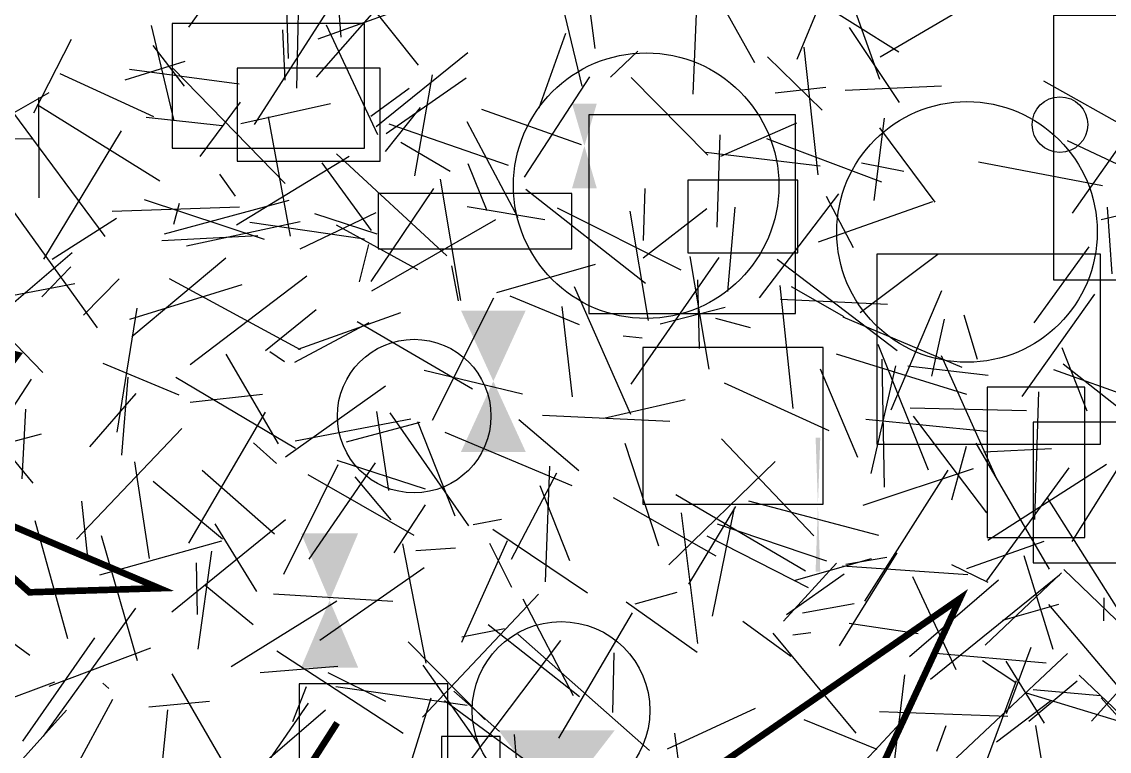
# Model space of a CAD drawing. Extents: x 39652501 to 39653363, y 39457785 to 39458687.
# Drawn here: x 39652890.4 to 39652972.7, y 39458031.2 to 39458086.4 of the extents above; entities that cross this region are included whole.
import ezdxf

# ---------------------------------------------------------------- set-up
doc = ezdxf.new("R2010")
doc.units = 0
doc.layers.get('0').update_dxf_attribs({"linetype": 'CONTINUOUS'})

msp = doc.modelspace()

# ---------------------------------------------------------------- linework, layer by layer
for p, q in [((39652933.7995, 39458084.4133), (39652932.5054, 39458094.2616)), ((39652952.8406, 39458092.714), (39652949.0568, 39458083.5829)), ((39652903.0635, 39458086.0278), (39652906.277, 39458090.5335)), ((39652910.589, 39458083.6477), (39652910.3772, 39458090.5711)), ((39652911.2177, 39458081.4018), (39652911.4359, 39458090.5915)), ((39652920.0462, 39458090.6132), (39652912.6819, 39458082.2373)), ((39652913.9322, 39458091.2811), (39652920.4018, 39458083.1529)), ((39652930.6313, 39458090.4947), (39652932.794, 39458081.5621)), ((39652941.2073, 39458080.9587), (39652941.6189, 39458090.4893)), ((39652956.7947, 39458084.1353), (39652946.9056, 39458090.312)), ((39652964.8844, 39458089.3289), (39652955.3736, 39458083.758)), ((39652914.1946, 39458088.2899), (39652908.0019, 39458078.6564)), ((39652912.8475, 39458085.1432), (39652921.8978, 39458088.3825)), ((39652914.5806, 39458085.2718), (39652914.3658, 39458088.2308)), ((39652955.3379, 39458082.0742), (39652952.9348, 39458088.8146)), ((39652943.3989, 39458087.772), (39652945.8497, 39458083.346)), ((39652900.2058, 39458086.1398), (39652901.9235, 39458078.9279)), ((39652910.3574, 39458082.0045), (39652910.1783, 39458085.8084)), ((39652917.3465, 39458077.8884), (39652913.4736, 39458086.1828)), ((39652953.0252, 39458085.9904), (39652956.8207, 39458080.3139)), ((39652891.3312, 39458079.5395), (39652894.1787, 39458085.1119)), ((39652931.5598, 39458085.5389), (39652929.5421, 39458079.8818)), ((39652900.324, 39458084.6422), (39652902.7123, 39458081.5593)), ((39652917.2264, 39458078.513), (39652924.1694, 39458084.1143)), ((39652934.9602, 39458082.2492), (39652937.0235, 39458084.216)), ((39652949.5849, 39458084.497), (39652950.6509, 39458074.8413)), ((39652898.2338, 39458082.0243), (39652902.7662, 39458083.4405)), ((39652950.9864, 39458079.7518), (39652946.8358, 39458083.7709)), ((39652900.4043, 39458079.2345), (39652893.3281, 39458082.4894)), ((39652898.5606, 39458082.8554), (39652906.8765, 39458081.7412)), ((39652910.3333, 39458074.1924), (39652901.8771, 39458082.887)), ((39652920.1485, 39458074.7823), (39652921.4953, 39458082.4161)), ((39652928.4608, 39458074.6819), (39652933.3876, 39458082.2608)), ((39652917.9954, 39458077.9881), (39652924.0338, 39458082.1999)), ((39652936.5318, 39458082.2152), (39652942.3235, 39458076.3425)), ((39652951.2632, 39458081.4479), (39652947.4166, 39458081.0273)), ((39652960.0225, 39458081.554), (39652952.7233, 39458081.2412)), ((39652967.7412, 39458081.9595), (39652975.5598, 39458077.5525)), ((39652892.4597, 39458081.045), (39652883.095, 39458075.7434)), ((39652891.6758, 39458080.6948), (39652891.7041, 39458073.1004)), ((39652919.7179, 39458081.3763), (39652916.8332, 39458079.2536)), ((39652969.9299, 39458071.9612), (39652976.3138, 39458081.0432)), ((39652891.5811, 39458080.175), (39652900.8512, 39458074.4007)), ((39652903.92, 39458076.2381), (39652906.9661, 39458080.3414)), ((39652913.7693, 39458080.2323), (39652906.9829, 39458078.7145)), ((39652920.5695, 39458079.9455), (39652917.9125, 39458076.6119)), ((39652925.1936, 39458079.8294), (39652932.7342, 39458077.1492)), ((39652896.7309, 39458070.1725), (39652889.7336, 39458079.6047)), ((39652905.5897, 39458078.5617), (39652899.8349, 39458079.1868)), ((39652910.7568, 39458070.2154), (39652909.074, 39458079.2403)), ((39652954.9183, 39458072.9151), (39652955.693, 39458079.1335)), ((39652897.9358, 39458078.1662), (39652892.0544, 39458068.4772)), ((39652927.242, 39458075.551), (39652918.2202, 39458078.6756)), ((39652924.0881, 39458078.8787), (39652927.9517, 39458071.628)), ((39652943.3032, 39458076.2743), (39652949.0606, 39458078.7847)), ((39652955.3312, 39458078.3985), (39652959.5029, 39458072.7764)), ((39652889.4063, 39458077.5901), (39652891.175, 39458077.5721)), ((39652919.1027, 39458077.3316), (39652922.819, 39458075.1246)), ((39652943.2494, 39458077.8736), (39652943.0131, 39458070.8999)), ((39652955.4955, 39458074.2899), (39652946.7905, 39458077.578)), ((39652969.518, 39458077.4557), (39652978.4401, 39458073.2619)), ((39652950.8398, 39458075.5035), (39652942.1693, 39458076.5393)), ((39652915.1929, 39458076.2254), (39652906.6721, 39458071.0443)), ((39652913.1238, 39458075.7696), (39652916.8571, 39458070.6324)), ((39652914.2307, 39458076.4449), (39652922.5839, 39458068.7188)), ((39652925.6429, 39458072.136), (39652924.1846, 39458075.6927)), ((39652953.9619, 39458075.7537), (39652957.1508, 39458075.1192)), ((39652962.8057, 39458075.8269), (39652972.1878, 39458074.0429)), ((39652905.3686, 39458074.8991), (39652906.5608, 39458073.2354)), ((39652923.633, 39458065.3506), (39652922.1107, 39458074.5208)), ((39652921.5822, 39458073.8084), (39652916.8197, 39458066.7695)), ((39652928.5564, 39458073.778), (39652937.6137, 39458066.6538)), ((39652937.5498, 39458073.8282), (39652937.4368, 39458069.889)), ((39652952.2144, 39458073.4181), (39652946.2148, 39458065.5518)), ((39652953.3592, 39458069.3224), (39652951.3205, 39458073.2217)), ((39652972.1014, 39458071.4682), (39652982.0178, 39458073.8359)), ((39652889.3803, 39458072.6254), (39652896.1273, 39458063.2641)), ((39652897.2533, 39458072.0901), (39652906.8977, 39458072.4375)), ((39652908.7776, 39458069.9571), (39652899.7079, 39458072.9607)), ((39652910.6193, 39458072.9043), (39652901.182, 39458070.3727)), ((39652902.3152, 39458072.6844), (39652901.897, 39458071.0809)), ((39652924.1218, 39458072.4533), (39652929.9851, 39458071.4823)), ((39652944.3625, 39458072.395), (39652943.8066, 39458066.0348)), ((39652959.328, 39458072.812), (39652950.6724, 39458069.7576)), ((39652972.5445, 39458072.409), (39652972.9141, 39458067.3646)), ((39652917.1956, 39458071.9859), (39652911.4615, 39458069.222)), ((39652912.5725, 39458071.9184), (39652917.2694, 39458070.3949)), ((39652930.9211, 39458072.3501), (39652940.2852, 39458067.6696)), ((39652936.416, 39458072.0923), (39652937.8018, 39458063.8349)), ((39652937.4344, 39458068.5743), (39652942.2551, 39458072.3038)), ((39652897.5744, 39458071.5423), (39652892.7182, 39458068.4437)), ((39652911.4719, 39458071.2899), (39652902.8908, 39458069.4412)), ((39652916.3425, 39458069.9716), (39652907.6691, 39458071.2481)), ((39652920.3936, 39458067.6546), (39652914.2261, 39458071.0364)), ((39652926.2504, 39458071.4485), (39652916.8811, 39458066.0566)), ((39652908.2696, 39458070.2465), (39652901.0119, 39458069.8471)), ((39652915.9633, 39458066.744), (39652916.6867, 39458069.5773)), ((39652967.0318, 39458063.6614), (39652971.1882, 39458069.3936)), ((39652883.3875, 39458068.7647), (39652892.0121, 39458059.9078)), ((39652894.2178, 39458068.9595), (39652888.3928, 39458063.9539)), ((39652898.7509, 39458062.6286), (39652905.8545, 39458068.5646)), ((39652936.5299, 39458059.0191), (39652943.1947, 39458068.6025)), ((39652942.4266, 39458060.1551), (39652941.0003, 39458068.6602)), ((39652947.5649, 39458068.4778), (39652956.6603, 39458061.5615)), ((39652953.8653, 39458064.4395), (39652959.7322, 39458068.8477)), ((39652891.93, 39458065.6222), (39652894.1338, 39458067.8828)), ((39652923.4643, 39458065.3247), (39652922.965, 39458067.9563)), ((39652926.3571, 39458065.953), (39652933.8341, 39458068.0824)), ((39652888.7031, 39458065.5397), (39652894.4331, 39458066.63)), ((39652895.0737, 39458064.2222), (39652897.7923, 39458066.9741)), ((39652911.5032, 39458061.603), (39652901.5815, 39458066.9697)), ((39652911.9934, 39458067.1902), (39652903.1439, 39458060.4797)), ((39652941.5471, 39458066.9098), (39652941.6648, 39458061.7084)), ((39652907.0618, 39458066.5241), (39652898.5715, 39458063.8947)), ((39652932.225, 39458066.3956), (39652936.4723, 39458056.7523)), ((39652947.7701, 39458066.4883), (39652948.7531, 39458057.178)), ((39652952.6527, 39458064.1154), (39652948.6568, 39458066.3784)), ((39652960.0191, 39458066.0744), (39652956.188, 39458057.037)), ((39652971.5919, 39458065.8321), (39652966.096, 39458058.073)), ((39652921.4986, 39458056.2954), (39652926.1308, 39458065.5342)), ((39652927.339, 39458065.6906), (39652932.5964, 39458063.516)), ((39652947.834, 39458065.4417), (39652955.9233, 39458065.0528)), ((39652899.1229, 39458064.7527), (39652897.6029, 39458055.3758)), ((39652912.6821, 39458064.632), (39652908.8547, 39458061.5342)), ((39652911.321, 39458061.6669), (39652919.1099, 39458064.4299)), ((39652932.0803, 39458058.0597), (39652931.2959, 39458064.8904)), ((39652938.7268, 39458063.5826), (39652943.6316, 39458064.8481)), ((39652962.7476, 39458060.89), (39652961.7191, 39458064.2269)), ((39652911.086, 39458060.6662), (39652916.7076, 39458063.6817)), ((39652924.5317, 39458058.6449), (39652915.8056, 39458063.7256)), ((39652942.913, 39458063.9963), (39652945.532, 39458063.296)), ((39652952.5359, 39458064.0974), (39652961.5559, 39458060.2953)), ((39652959.2866, 39458059.6231), (39652960.2456, 39458063.9361)), ((39652937.3493, 39458062.4981), (39652935.9286, 39458062.6548)), ((39652959.0252, 39458052.5094), (39652955.2247, 39458062.0081)), ((39652971.0474, 39458056.9754), (39652969.1461, 39458061.7559)), ((39652905.8554, 39458061.2862), (39652909.819, 39458054.4906)), ((39652909.1726, 39458061.4745), (39652910.2834, 39458060.7307)), ((39652952.0375, 39458061.3108), (39652961.8988, 39458058.2661)), ((39652955.7008, 39458051.2176), (39652955.5262, 39458060.9084)), ((39652964.1188, 39458052.0062), (39652960.0235, 39458061.1529)), ((39652902.3262, 39458058.1715), (39652896.5735, 39458060.579)), ((39652928.2935, 39458058.2585), (39652920.8543, 39458060.0428)), ((39652950.8292, 39458060.1605), (39652953.6562, 39458053.4923)), ((39652954.6823, 39458052.2553), (39652956.5603, 39458060.4059)), ((39652957.4579, 39458060.3985), (39652963.5516, 39458059.6949)), ((39652968.4789, 39458060.1174), (39652975.326, 39458057.6888)), ((39652969.2234, 39458060.5533), (39652977.3686, 39458054.1157)), ((39652891.112, 39458059.3875), (39652887.8317, 39458054.362)), ((39652898.4294, 39458059.5476), (39652897.9504, 39458053.6528)), ((39652911.1331, 39458054.1511), (39652902.067, 39458059.5115)), ((39652891.2831, 39458051.5135), (39652885.0133, 39458059.1008)), ((39652917.9266, 39458058.8698), (39652910.3588, 39458053.4885)), ((39652951.516, 39458055.4891), (39652943.5953, 39458059.093)), ((39652967.3514, 39458058.4283), (39652967.0392, 39458048.7674)), ((39652899.0528, 39458058.3114), (39652895.5467, 39458054.2675)), ((39652908.6377, 39458058.2229), (39652903.1665, 39458057.6158)), ((39652934.4719, 39458056.4522), (39652940.6193, 39458057.857)), ((39652890.4502, 39458051.8448), (39652890.7224, 39458057.1236)), ((39652903.0472, 39458046.983), (39652908.8608, 39458056.8891)), ((39652918.1823, 39458050.9628), (39652917.2707, 39458056.937)), ((39652918.2683, 39458056.8554), (39652924.2267, 39458048.2961)), ((39652966.4368, 39458057.0016), (39652957.6504, 39458057.194)), ((39652919.8424, 39458056.3624), (39652911.1006, 39458054.6979)), ((39652920.545, 39458056.1029), (39652914.9646, 39458054.6166)), ((39652923.212, 39458049.0259), (39652920.3867, 39458056.1735)), ((39652928.0244, 39458056.3339), (39652932.5661, 39458052.4842)), ((39652929.8214, 39458056.656), (39652939.4605, 39458056.224)), ((39652954.2776, 39458056.3729), (39652963.4081, 39458055.4505)), ((39652963.4382, 39458049.2835), (39652957.8948, 39458056.5839)), ((39652891.8805, 39458055.234), (39652885.6124, 39458053.5421)), ((39652894.5455, 39458047.2839), (39652902.5191, 39458055.6618)), ((39652922.4189, 39458055.3805), (39652932.0405, 39458051.3516)), ((39652909.6845, 39458053.0098), (39652907.9597, 39458054.5838)), ((39652938.6201, 39458046.755), (39652936.0652, 39458054.5194)), ((39652943.3633, 39458054.8791), (39652950.3556, 39458047.5329)), ((39652960.7967, 39458050.2554), (39652961.8988, 39458054.3286)), ((39652968.1944, 39458045.0079), (39652962.6334, 39458054.5494)), ((39652963.2258, 39458053.89), (39652968.3368, 39458054.1583)), ((39652898.9369, 39458053.1492), (39652900.0502, 39458045.8272)), ((39652910.2348, 39458044.6428), (39652914.3549, 39458052.9429)), ((39652912.151, 39458045.7642), (39652917.1803, 39458053.0579)), ((39652920.9675, 39458051.0694), (39652914.2757, 39458053.243)), ((39652930.0497, 39458044.0598), (39652930.3805, 39458052.7994)), ((39652939.3871, 39458045.3571), (39652947.4142, 39458053.1679)), ((39652969.6478, 39458052.6723), (39652963.4261, 39458044.1287)), ((39652972.4906, 39458052.9255), (39652963.5094, 39458047.1937)), ((39652969.8977, 39458047.107), (39652973.8171, 39458053.3333)), ((39652909.5307, 39458047.658), (39652904.0591, 39458052.4926)), ((39652912.0525, 39458052.1795), (39652920.0909, 39458047.6018)), ((39652918.3693, 39458048.7409), (39652915.6337, 39458052.0106)), ((39652930.8898, 39458052.273), (39652927.4432, 39458045.7371)), ((39652962.4207, 39458052.6179), (39652954.0711, 39458049.8252)), ((39652954.22, 39458042.5844), (39652960.5105, 39458052.5064)), ((39652900.3668, 39458051.6695), (39652905.6002, 39458047.3233)), ((39652929.609, 39458051.3412), (39652931.8521, 39458045.6638)), ((39652942.9553, 39458045.9974), (39652935.1807, 39458050.4069)), ((39652949.7209, 39458044.8785), (39652939.9095, 39458050.6388)), ((39652955.2783, 39458047.57), (39652945.421, 39458050.1642)), ((39652974.1584, 39458040.7342), (39652968.0436, 39458050.4169)), ((39652895.4034, 39458045.9), (39652894.9466, 39458050.1527)), ((39652918.5836, 39458046.2476), (39652920.9633, 39458049.8901)), ((39652944.4356, 39458049.7617), (39652940.8564, 39458043.8865)), ((39652942.6933, 39458041.4558), (39652944.3576, 39458049.6574)), ((39652893.9097, 39458039.7452), (39652891.4323, 39458048.6641)), ((39652901.7562, 39458041.778), (39652910.3781, 39458048.7753)), ((39652926.7133, 39458048.7832), (39652924.5818, 39458048.3736)), ((39652941.5807, 39458039.4016), (39652940.341, 39458049.2766)), ((39652908.2028, 39458043.32), (39652905.0582, 39458048.4549)), ((39652926.0548, 39458048.039), (39652933.2137, 39458043.2216)), ((39652951.3339, 39458045.6317), (39652943.0733, 39458048.4185)), ((39652905.5334, 39458047.1355), (39652896.2934, 39458044.5723)), ((39652896.4271, 39458047.5731), (39652899.1438, 39458038.1114)), ((39652919.2358, 39458046.9449), (39652920.9832, 39458037.9095)), ((39652923.7099, 39458039.5026), (39652927.166, 39458047.1793)), ((39652927.4871, 39458043.62), (39652925.825, 39458046.9594)), ((39652942.2588, 39458047.5439), (39652949.9211, 39458043.6376)), ((39652961.9344, 39458045.0562), (39652967.7705, 39458047.139)), ((39652903.771, 39458038.9643), (39652904.8056, 39458046.3801)), ((39652923.2312, 39458046.5945), (39652920.2336, 39458046.3928)), ((39652956.6293, 39458046.2618), (39652952.2743, 39458039.2281)), ((39652903.6133, 39458045.5083), (39652903.6936, 39458041.5999)), ((39652948.0589, 39458041.0863), (39652952.0769, 39458045.4744)), ((39652948.8741, 39458044.1512), (39652954.7216, 39458045.8143)), ((39652952.5306, 39458045.2644), (39652961.9927, 39458044.6203)), ((39652952.7637, 39458045.3921), (39652955.8796, 39458045.9314)), ((39652960.7573, 39458045.3806), (39652963.5253, 39458044.0452)), ((39652968.4535, 39458038.9387), (39652966.2612, 39458046.0171)), ((39652891.0202, 39458038.4743), (39652882.7666, 39458044.5234)), ((39652920.8622, 39458045.128), (39652912.9603, 39458039.631)), ((39652952.6378, 39458044.6378), (39652948.2857, 39458041.5685)), ((39652961.1303, 39458037.3998), (39652957.8527, 39458044.4319)), ((39652968.9499, 39458044.5728), (39652959.1718, 39458036.6596)), ((39652969.0984, 39458044.7334), (39652963.3286, 39458039.261)), ((39652978.8925, 39458035.7203), (39652969.2779, 39458044.9822)), ((39652907.9173, 39458040.7958), (39652904.2991, 39458043.7737)), ((39652964.335, 39458044.185), (39652957.587, 39458038.3854)), ((39652918.499, 39458042.56), (39652909.4642, 39458043.1299)), ((39652920.7397, 39458033.8098), (39652929.5193, 39458043.1188)), ((39652936.8312, 39458042.3921), (39652940.0091, 39458043.282)), ((39652972.3032, 39458042.8375), (39652972.2687, 39458041.0967)), ((39652892.065, 39458032.3881), (39652899.0444, 39458042.0543)), ((39652906.2519, 39458037.6461), (39652914.2631, 39458042.6239)), ((39652932.1534, 39458035.4263), (39652928.3458, 39458042.7421)), ((39652941.5129, 39458038.7022), (39652936.1401, 39458042.5277)), ((39652949.4907, 39458041.7197), (39652953.3986, 39458042.4244)), ((39652964.6561, 39458041.1569), (39652968.8949, 39458042.358)), ((39652975.1283, 39458034.0853), (39652968.1427, 39458042.3561)), ((39652936.614, 39458041.7157), (39652931.022, 39458032.2216)), ((39652926.9319, 39458040.5031), (39652923.7191, 39458039.8814)), ((39652932.6148, 39458035.3595), (39652925.7157, 39458040.7968)), ((39652948.6054, 39458038.4143), (39652944.9792, 39458041.0603)), ((39652958.2523, 39458040.1267), (39652953.0228, 39458040.8968)), ((39652895.9287, 39458039.8259), (39652890.4615, 39458032.0149)), ((39652919.6578, 39458039.5229), (39652925.4669, 39458033.6472)), ((39652924.3736, 39458030.556), (39652931.2024, 39458039.6191)), ((39652937.9217, 39458031.3063), (39652927.9583, 39458040.0943)), ((39652947.239, 39458040.1794), (39652953.5409, 39458032.6007)), ((39652948.7722, 39458040.0476), (39652950.1221, 39458040.2213)), ((39652892.4933, 39458036.1745), (39652900.1831, 39458039.0761)), ((39652919.2656, 39458032.5728), (39652909.7044, 39458038.8056)), ((39652935.1404, 39458034.186), (39652935.2403, 39458038.6792)), ((39652959.2924, 39458038.679), (39652967.9219, 39458037.9276)), ((39652969.5459, 39458038.6473), (39652960.7762, 39458030.4011)), ((39652966.7708, 39458039.0935), (39652964.8938, 39458034.085)), ((39652963.1071, 39458038.117), (39652965.645, 39458036.4362)), ((39652964.8801, 39458038.068), (39652967.7761, 39458033.3556)), ((39652906.0794, 39458029.6733), (39652901.8053, 39458037.1011)), ((39652908.4426, 39458037.202), (39652914.3266, 39458037.6695)), ((39652913.5789, 39458037.2106), (39652917.9334, 39458035.0328)), ((39652920.7579, 39458037.7628), (39652925.0181, 39458031.7122)), ((39652957.2036, 39458037.0259), (39652956.1765, 39458028.3908)), ((39652971.365, 39458033.5069), (39652974.8934, 39458037.4569)), ((39652892.9008, 39458036.4668), (39652884.2491, 39458033.2292)), ((39652896.9943, 39458035.9935), (39652896.5557, 39458036.3976)), ((39652965.6606, 39458036.5803), (39652962.4511, 39458027.9795)), ((39652966.6117, 39458033.5113), (39652970.2745, 39458036.5713)), ((39652970.4312, 39458036.992), (39652980.1704, 39458027.6979)), ((39652910.936, 39458033.4973), (39652911.968, 39458036.1449)), ((39652924.1246, 39458034.6976), (39652914.1846, 39458036.1078)), ((39652923.1125, 39458035.7822), (39652926.5669, 39458032.738)), ((39652975.3681, 39458032.928), (39652966.4363, 39458035.638)), ((39652966.9433, 39458035.9048), (39652972.045, 39458035.4563)), ((39652897.2778, 39458035.1644), (39652894.2868, 39458029.6081)), ((39652904.6164, 39458035.0063), (39652900.024, 39458034.5721)), ((39652907.0065, 39458027.4733), (39652912.1216, 39458034.8893)), ((39652919.6318, 39458029.5975), (39652921.3941, 39458035.2718)), ((39652931.5867, 39458028.3116), (39652922.4041, 39458035.0585)), ((39652964.1784, 39458031.943), (39652968.26, 39458035.0629)), ((39652972.0831, 39458035.2708), (39652977.8552, 39458028.805)), ((39652893.7885, 39458034.3525), (39652885.2171, 39458024.8013)), ((39652900.7166, 39458027.0118), (39652901.4619, 39458034.3809)), ((39652904.3357, 39458026.6035), (39652913.3873, 39458034.3742)), ((39652945.9183, 39458034.4645), (39652939.2615, 39458031.3889)), ((39652957.3113, 39458033.8272), (39652948.2716, 39458024.1604)), ((39652955.322, 39458034.2564), (39652965.0392, 39458033.9076)), ((39652955.1423, 39458031.3809), (39652949.6288, 39458033.6094)), ((39652959.6625, 39458031.2489), (39652960.3608, 39458033.1839)), ((39652968.4991, 39458025.258), (39652967.1385, 39458033.1807)), ((39652928.1167, 39458027.5486), (39652927.6938, 39458032.5047)), ((39652939.7981, 39458032.6052), (39652941.1206, 39458023.1382))]:
    msp.add_line(p, q)
at = {"const_width": 0.5}
for points in [[(39652885.2716, 39458055.4264), (39652874.0009, 39458065.3186), (39652890.0815, 39458061.2267), (39652882.7289, 39458051.2469), (39652900.8192, 39458043.5734), (39652890.9938, 39458043.268), (39652886.3763, 39458047.4021), (39652879.7253, 39458050.5013)], [(39652926.535, 39458009.0822), (39652945.0982, 39458021.9798), (39652942.4755, 39458029.7046), (39652961.4095, 39458042.7947), (39652953.215, 39458025.1629), (39652966.0515, 39458009.915), (39652970.6525, 39458017.5351), (39652957.4156, 39458009.3838)], [(39652956.4195, 39458004.9196), (39652947.5013, 39458010.7237), (39652928.2805, 39458003.3338), (39652911.0268, 39457994.7109), (39652898.6693, 39458011.1996), (39652891.9319, 39458020.0626), (39652905.9814, 39458020.4435), (39652914.2798, 39458033.3952)]]:
    msp.add_lwpolyline(points, dxfattribs=at)
for centre, radius in [((39652937.6656, 39458074.0298), 10.0455), ((39652968.9745, 39458078.6468), 2.1058), ((39652961.9406, 39458070.5266), 9.8593), ((39652920.1057, 39458056.5981), 5.8075), ((39652931.2224, 39458034.3302), 6.7235)]:
    msp.add_circle(centre, radius)
for points in [[(39652932.0529, 39458073.8331), (39652933.927, 39458073.8331), (39652933.927, 39458080.2363), (39652932.0529, 39458080.2363)], [(39652923.6508, 39458053.8933), (39652928.5479, 39458053.8933), (39652928.5479, 39458064.5822), (39652923.6508, 39458064.5822)], [(39652950.4841, 39458044.835), (39652950.8381, 39458044.835), (39652950.8381, 39458054.969), (39652950.4841, 39458054.969)], [(39652911.5478, 39458037.5644), (39652915.8715, 39458037.5644), (39652915.8715, 39458047.7401), (39652911.5478, 39458047.7401)], [(39652926.483, 39458021.4412), (39652935.2789, 39458021.4412), (39652935.2789, 39458032.8189), (39652926.483, 39458032.8189)]]:
    msp.add_solid(points)
for points in [[(39652968.4953, 39458066.9178), (39652976.0784, 39458066.9178), (39652976.0784, 39458086.8955), (39652968.4953, 39458086.8955)], [(39652901.8062, 39458076.8778), (39652916.3404, 39458076.8778), (39652916.3404, 39458086.3077), (39652901.8062, 39458086.3077)], [(39652906.7076, 39458075.8857), (39652917.545, 39458075.8857), (39652917.545, 39458082.9228), (39652906.7076, 39458082.9228)], [(39652933.3266, 39458064.3602, 19730366.2), (39652948.9678, 39458064.3602, 19730366.2), (39652948.9678, 39458079.3825, 19730366.2), (39652933.3266, 39458079.3825, 19730366.2)], [(39652940.8156, 39458068.9561, 19730366.2), (39652949.146, 39458068.9561, 19730366.2), (39652949.146, 39458074.4354, 19730366.2), (39652940.8156, 39458074.4354, 19730366.2)], [(39652917.3787, 39458069.2581, 19730366.2), (39652932.0501, 39458069.2581, 19730366.2), (39652932.0501, 39458073.4384, 19730366.2), (39652917.3787, 39458073.4384, 19730366.2)], [(39652955.1057, 39458054.4792), (39652972.0387, 39458054.4792), (39652972.0387, 39458068.8434), (39652955.1057, 39458068.8434)], [(39652937.4152, 39458049.9229, 19730366.2), (39652951.0511, 39458049.9229, 19730366.2), (39652951.0511, 39458061.7983, 19730366.2), (39652937.4152, 39458061.7983, 19730366.2)], [(39652963.4675, 39458047.4047), (39652970.8642, 39458047.4047), (39652970.8642, 39458058.7932), (39652963.4675, 39458058.7932)], [(39652966.9515, 39458045.5058), (39652974.7027, 39458045.5058), (39652974.7027, 39458056.1438), (39652966.9515, 39458056.1438)], [(39652911.3964, 39458023.6926), (39652922.6579, 39458023.6926), (39652922.6579, 39458036.3549), (39652911.3964, 39458036.3549)], [(39652922.1796, 39458015.5205, 19730366.2), (39652926.6037, 39458015.5205, 19730366.2), (39652926.6037, 39458032.3693, 19730366.2), (39652922.1796, 39458032.3693, 19730366.2)]]:
    msp.add_3dface(points)

doc.saveas('drawing.dxf')
